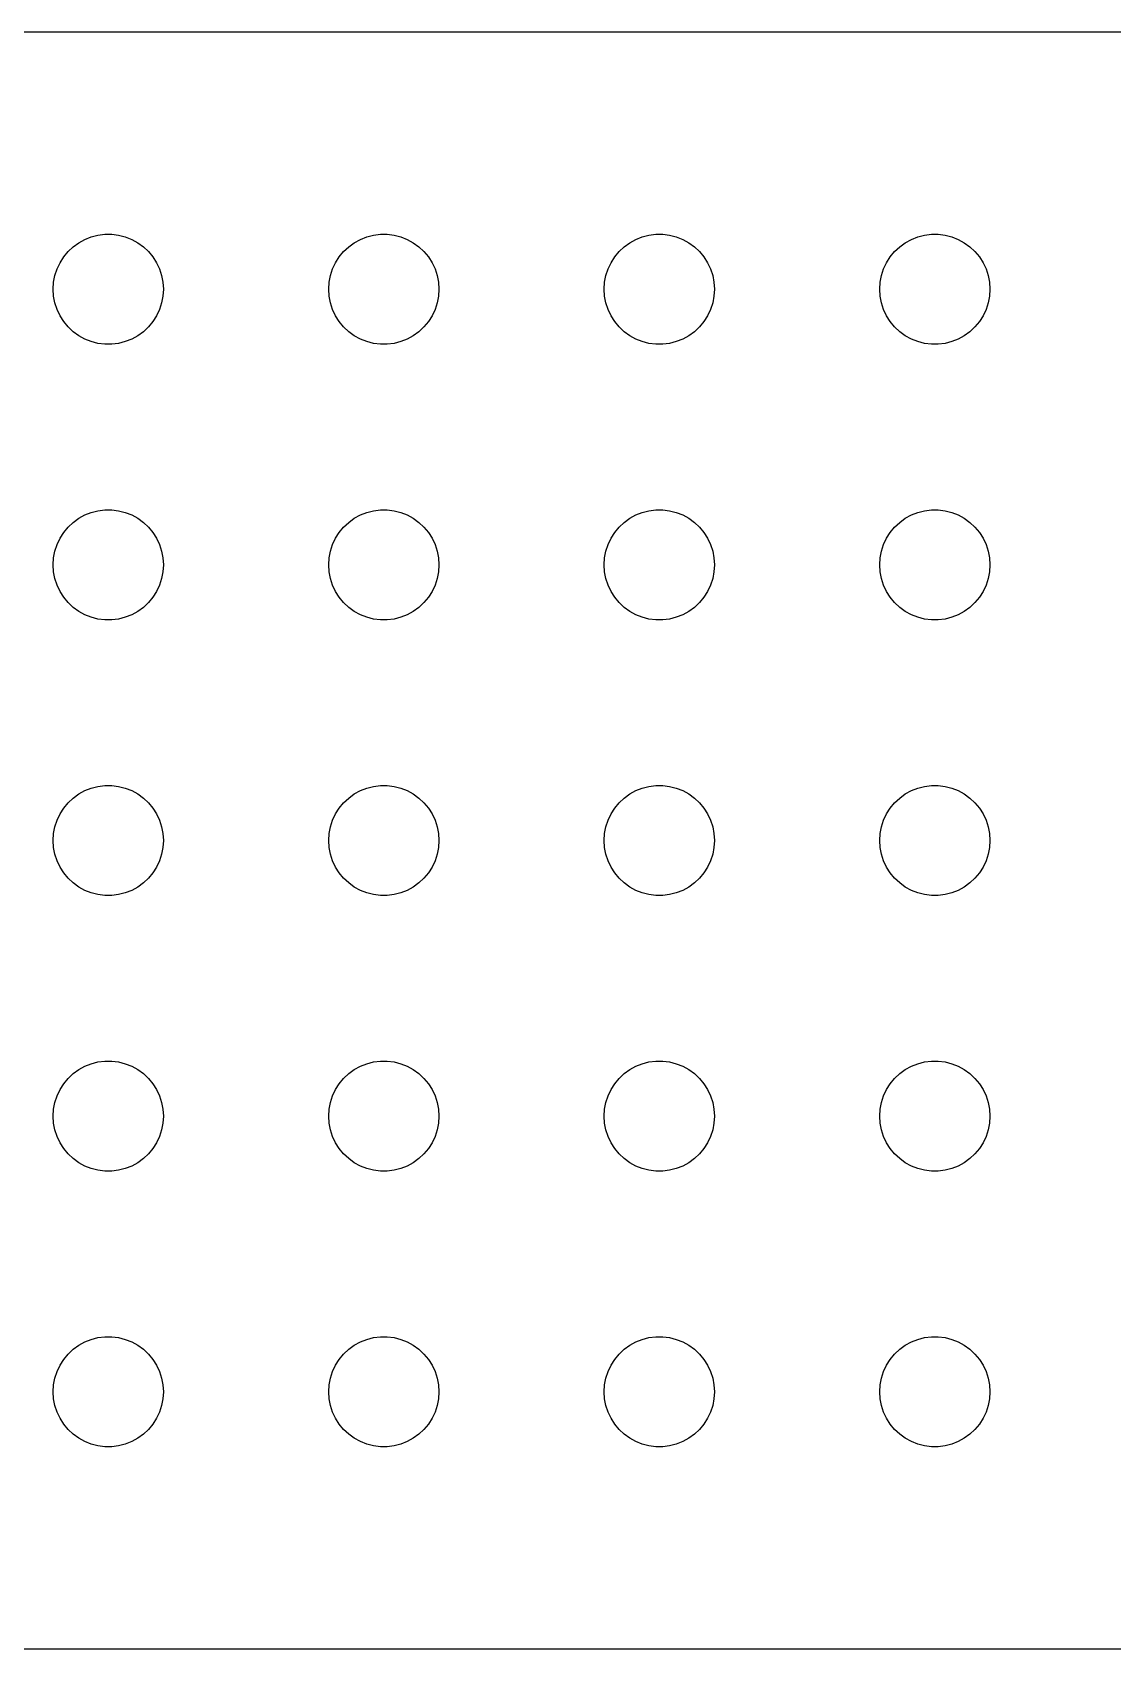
# Model space of a CAD drawing. Header units: metres. Extents: x -120 to 120, y -22 to 22.
# Drawn here: x -92.07 to -62.66, y -21.99 to 21.99 of the extents above; entities that cross this region are included whole.
import ezdxf

# ---------------------------------------------------------------- set-up
doc = ezdxf.new("R2010")
doc.units = ezdxf.units.M

msp = doc.modelspace()

# ---------------------------------------------------------------- linework, layer by layer
for p, q in [((114.814, 21.9901), (-114.814, 21.9901)), ((-90.8037, 16.2665), (-90.6387, 16.3572)), ((-90.6387, 16.3572), (-90.4635, 16.4266)), ((-90.4635, 16.4266), (-90.2811, 16.4734)), ((-90.2811, 16.4734), (-90.0942, 16.497)), ((-90.0942, 16.497), (-89.9058, 16.497)), ((-89.9058, 16.497), (-89.7189, 16.4734)), ((-89.7189, 16.4734), (-89.5365, 16.4266)), ((-89.5365, 16.4266), (-89.3613, 16.3572)), ((-89.3613, 16.3572), (-89.1963, 16.2665)), ((-83.3037, 16.2665), (-83.1387, 16.3572)), ((-83.1387, 16.3572), (-82.9635, 16.4266)), ((-82.9635, 16.4266), (-82.7811, 16.4734)), ((-82.7811, 16.4734), (-82.5942, 16.497)), ((-82.5942, 16.497), (-82.4058, 16.497)), ((-82.4058, 16.497), (-82.2189, 16.4734)), ((-82.2189, 16.4734), (-82.0365, 16.4266)), ((-82.0365, 16.4266), (-81.8613, 16.3572)), ((-81.8613, 16.3572), (-81.6963, 16.2665)), ((-75.8037, 16.2665), (-75.6387, 16.3572)), ((-75.6387, 16.3572), (-75.4635, 16.4266)), ((-75.4635, 16.4266), (-75.2811, 16.4734)), ((-75.2811, 16.4734), (-75.0942, 16.497)), ((-75.0942, 16.497), (-74.9058, 16.497)), ((-74.9058, 16.497), (-74.7189, 16.4734)), ((-74.7189, 16.4734), (-74.5365, 16.4266)), ((-74.5365, 16.4266), (-74.3613, 16.3572)), ((-74.3613, 16.3572), (-74.1963, 16.2665)), ((-68.3037, 16.2665), (-68.1387, 16.3572)), ((-68.1387, 16.3572), (-67.9635, 16.4266)), ((-67.9635, 16.4266), (-67.7811, 16.4734)), ((-67.7811, 16.4734), (-67.5942, 16.497)), ((-67.5942, 16.497), (-67.4058, 16.497)), ((-67.4058, 16.497), (-67.2189, 16.4734)), ((-67.2189, 16.4734), (-67.0365, 16.4266)), ((-67.0365, 16.4266), (-66.8613, 16.3572)), ((-66.8613, 16.3572), (-66.6963, 16.2665)), ((-91.3145, 15.7226), (-91.2135, 15.8817)), ((-91.2135, 15.8817), (-91.0934, 16.0268)), ((-91.0934, 16.0268), (-90.9561, 16.1558)), ((-90.9561, 16.1558), (-90.8037, 16.2665)), ((-89.1963, 16.2665), (-89.0439, 16.1558)), ((-89.0439, 16.1558), (-88.9065, 16.0268)), ((-88.9065, 16.0268), (-88.7865, 15.8817)), ((-88.7865, 15.8817), (-88.6855, 15.7226)), ((-83.8145, 15.7226), (-83.7135, 15.8817)), ((-83.7135, 15.8817), (-83.5934, 16.0268)), ((-83.5934, 16.0268), (-83.4561, 16.1558)), ((-83.4561, 16.1558), (-83.3037, 16.2665)), ((-81.6963, 16.2665), (-81.5439, 16.1558)), ((-81.5439, 16.1558), (-81.4065, 16.0268)), ((-81.4065, 16.0268), (-81.2865, 15.8817)), ((-81.2865, 15.8817), (-81.1855, 15.7226)), ((-76.3145, 15.7226), (-76.2135, 15.8817)), ((-76.2135, 15.8817), (-76.0934, 16.0268)), ((-76.0934, 16.0268), (-75.9561, 16.1558)), ((-75.9561, 16.1558), (-75.8037, 16.2665)), ((-74.1963, 16.2665), (-74.0439, 16.1558)), ((-74.0439, 16.1558), (-73.9065, 16.0268)), ((-73.9065, 16.0268), (-73.7865, 15.8817)), ((-73.7865, 15.8817), (-73.6855, 15.7226)), ((-68.8145, 15.7226), (-68.7135, 15.8817)), ((-68.7135, 15.8817), (-68.5934, 16.0268)), ((-68.5934, 16.0268), (-68.4561, 16.1558)), ((-68.4561, 16.1558), (-68.3037, 16.2665)), ((-66.6963, 16.2665), (-66.5439, 16.1558)), ((-66.5439, 16.1558), (-66.4065, 16.0268)), ((-66.4065, 16.0268), (-66.2865, 15.8817)), ((-66.2865, 15.8817), (-66.1855, 15.7226)), ((-91.4529, 15.373), (-91.3947, 15.5522)), ((-91.3947, 15.5522), (-91.3145, 15.7226)), ((-88.6855, 15.7226), (-88.6053, 15.5522)), ((-88.6053, 15.5522), (-88.5471, 15.373)), ((-83.9529, 15.373), (-83.8947, 15.5522)), ((-83.8947, 15.5522), (-83.8145, 15.7226)), ((-81.1855, 15.7226), (-81.1053, 15.5522)), ((-81.1053, 15.5522), (-81.0471, 15.373)), ((-76.4529, 15.373), (-76.3947, 15.5522)), ((-76.3947, 15.5522), (-76.3145, 15.7226)), ((-73.6855, 15.7226), (-73.6053, 15.5522)), ((-73.6053, 15.5522), (-73.5471, 15.373)), ((-68.9529, 15.373), (-68.8947, 15.5522)), ((-68.8947, 15.5522), (-68.8145, 15.7226)), ((-66.1855, 15.7226), (-66.1053, 15.5522)), ((-66.1053, 15.5522), (-66.0471, 15.373)), ((-91.5, 15), (-91.4882, 15.188)), ((-91.4882, 14.812), (-91.5, 15)), ((-91.4882, 15.188), (-91.4529, 15.373)), ((-88.5471, 15.373), (-88.5118, 15.188)), ((-88.5118, 15.188), (-88.5, 15)), ((-88.5, 15), (-88.5118, 14.812)), ((-84, 15), (-83.9882, 15.188)), ((-83.9882, 14.812), (-84, 15)), ((-83.9882, 15.188), (-83.9529, 15.373)), ((-81.0471, 15.373), (-81.0118, 15.188)), ((-81.0118, 15.188), (-81, 15)), ((-81, 15), (-81.0118, 14.812)), ((-76.5, 15), (-76.4882, 15.188)), ((-76.4882, 14.812), (-76.5, 15)), ((-76.4882, 15.188), (-76.4529, 15.373)), ((-73.5471, 15.373), (-73.5118, 15.188)), ((-73.5118, 15.188), (-73.5, 15)), ((-73.5, 15), (-73.5118, 14.812)), ((-69, 15), (-68.9882, 15.188)), ((-68.9882, 14.812), (-69, 15)), ((-68.9882, 15.188), (-68.9529, 15.373)), ((-66.0471, 15.373), (-66.0118, 15.188)), ((-66.0118, 15.188), (-66, 15)), ((-66, 15), (-66.0118, 14.812)), ((-91.4529, 14.627), (-91.4882, 14.812)), ((-91.3947, 14.4478), (-91.4529, 14.627)), ((-88.5471, 14.627), (-88.6053, 14.4478)), ((-88.5118, 14.812), (-88.5471, 14.627)), ((-83.9529, 14.627), (-83.9882, 14.812)), ((-83.8947, 14.4478), (-83.9529, 14.627)), ((-81.0471, 14.627), (-81.1053, 14.4478)), ((-81.0118, 14.812), (-81.0471, 14.627)), ((-76.4529, 14.627), (-76.4882, 14.812)), ((-76.3947, 14.4478), (-76.4529, 14.627)), ((-73.5471, 14.627), (-73.6053, 14.4478)), ((-73.5118, 14.812), (-73.5471, 14.627)), ((-68.9529, 14.627), (-68.9882, 14.812)), ((-68.8947, 14.4478), (-68.9529, 14.627)), ((-66.0471, 14.627), (-66.1053, 14.4478)), ((-66.0118, 14.812), (-66.0471, 14.627)), ((-91.3145, 14.2774), (-91.3947, 14.4478)), ((-91.2135, 14.1183), (-91.3145, 14.2774)), ((-91.0934, 13.9732), (-91.2135, 14.1183)), ((-88.7865, 14.1183), (-88.9065, 13.9732)), ((-88.6855, 14.2774), (-88.7865, 14.1183)), ((-88.6053, 14.4478), (-88.6855, 14.2774)), ((-83.8145, 14.2774), (-83.8947, 14.4478)), ((-83.7135, 14.1183), (-83.8145, 14.2774)), ((-83.5934, 13.9732), (-83.7135, 14.1183)), ((-81.2865, 14.1183), (-81.4065, 13.9732)), ((-81.1855, 14.2774), (-81.2865, 14.1183)), ((-81.1053, 14.4478), (-81.1855, 14.2774)), ((-76.3145, 14.2774), (-76.3947, 14.4478)), ((-76.2135, 14.1183), (-76.3145, 14.2774)), ((-76.0934, 13.9732), (-76.2135, 14.1183)), ((-73.7865, 14.1183), (-73.9065, 13.9732)), ((-73.6855, 14.2774), (-73.7865, 14.1183)), ((-73.6053, 14.4478), (-73.6855, 14.2774)), ((-68.8145, 14.2774), (-68.8947, 14.4478)), ((-68.7135, 14.1183), (-68.8145, 14.2774)), ((-68.5934, 13.9732), (-68.7135, 14.1183)), ((-66.2865, 14.1183), (-66.4065, 13.9732)), ((-66.1855, 14.2774), (-66.2865, 14.1183)), ((-66.1053, 14.4478), (-66.1855, 14.2774)), ((-90.9561, 13.8442), (-91.0934, 13.9732)), ((-90.8037, 13.7335), (-90.9561, 13.8442)), ((-90.6387, 13.6427), (-90.8037, 13.7335)), ((-90.4635, 13.5734), (-90.6387, 13.6427)), ((-89.3613, 13.6427), (-89.5365, 13.5734)), ((-89.1963, 13.7335), (-89.3613, 13.6427)), ((-89.0439, 13.8442), (-89.1963, 13.7335)), ((-88.9065, 13.9732), (-89.0439, 13.8442)), ((-83.4561, 13.8442), (-83.5934, 13.9732)), ((-83.3037, 13.7335), (-83.4561, 13.8442)), ((-83.1387, 13.6427), (-83.3037, 13.7335)), ((-82.9635, 13.5734), (-83.1387, 13.6427)), ((-81.8613, 13.6427), (-82.0365, 13.5734)), ((-81.6963, 13.7335), (-81.8613, 13.6427)), ((-81.5439, 13.8442), (-81.6963, 13.7335)), ((-81.4065, 13.9732), (-81.5439, 13.8442)), ((-75.9561, 13.8442), (-76.0934, 13.9732)), ((-75.8037, 13.7335), (-75.9561, 13.8442)), ((-75.6387, 13.6427), (-75.8037, 13.7335)), ((-75.4635, 13.5734), (-75.6387, 13.6427)), ((-74.3613, 13.6427), (-74.5365, 13.5734)), ((-74.1963, 13.7335), (-74.3613, 13.6427)), ((-74.0439, 13.8442), (-74.1963, 13.7335)), ((-73.9065, 13.9732), (-74.0439, 13.8442)), ((-68.4561, 13.8442), (-68.5934, 13.9732)), ((-68.3037, 13.7335), (-68.4561, 13.8442)), ((-68.1387, 13.6427), (-68.3037, 13.7335)), ((-67.9635, 13.5734), (-68.1387, 13.6427)), ((-66.8613, 13.6427), (-67.0365, 13.5734)), ((-66.6963, 13.7335), (-66.8613, 13.6427)), ((-66.5439, 13.8442), (-66.6963, 13.7335)), ((-66.4065, 13.9732), (-66.5439, 13.8442)), ((-90.2811, 13.5266), (-90.4635, 13.5734)), ((-90.0942, 13.5029), (-90.2811, 13.5266)), ((-89.9058, 13.5029), (-90.0942, 13.5029)), ((-89.7189, 13.5266), (-89.9058, 13.5029)), ((-89.5365, 13.5734), (-89.7189, 13.5266)), ((-82.7811, 13.5266), (-82.9635, 13.5734)), ((-82.5942, 13.5029), (-82.7811, 13.5266)), ((-82.4058, 13.5029), (-82.5942, 13.5029)), ((-82.2189, 13.5266), (-82.4058, 13.5029)), ((-82.0365, 13.5734), (-82.2189, 13.5266)), ((-75.2811, 13.5266), (-75.4635, 13.5734)), ((-75.0942, 13.5029), (-75.2811, 13.5266)), ((-74.9058, 13.5029), (-75.0942, 13.5029)), ((-74.7189, 13.5266), (-74.9058, 13.5029)), ((-74.5365, 13.5734), (-74.7189, 13.5266)), ((-67.7811, 13.5266), (-67.9635, 13.5734)), ((-67.5942, 13.5029), (-67.7811, 13.5266)), ((-67.4058, 13.5029), (-67.5942, 13.5029)), ((-67.2189, 13.5266), (-67.4058, 13.5029)), ((-67.0365, 13.5734), (-67.2189, 13.5266)), ((-90.8037, 8.76648), (-90.6387, 8.85724)), ((-90.6387, 8.85724), (-90.4635, 8.92657)), ((-90.4635, 8.92657), (-90.2811, 8.97342)), ((-90.2811, 8.97342), (-90.0942, 8.99704)), ((-90.0942, 8.99704), (-89.9058, 8.99704)), ((-89.9058, 8.99704), (-89.7189, 8.97342)), ((-89.7189, 8.97342), (-89.5365, 8.92657)), ((-89.5365, 8.92657), (-89.3613, 8.85724)), ((-89.3613, 8.85724), (-89.1963, 8.76648)), ((-83.3037, 8.76648), (-83.1387, 8.85724)), ((-83.1387, 8.85724), (-82.9635, 8.92657)), ((-82.9635, 8.92657), (-82.7811, 8.97342)), ((-82.7811, 8.97342), (-82.5942, 8.99704)), ((-82.5942, 8.99704), (-82.4058, 8.99704)), ((-82.4058, 8.99704), (-82.2189, 8.97342)), ((-82.2189, 8.97342), (-82.0365, 8.92657)), ((-82.0365, 8.92657), (-81.8613, 8.85724)), ((-81.8613, 8.85724), (-81.6963, 8.76648)), ((-75.8037, 8.76648), (-75.6387, 8.85724)), ((-75.6387, 8.85724), (-75.4635, 8.92657)), ((-75.4635, 8.92657), (-75.2811, 8.97342)), ((-75.2811, 8.97342), (-75.0942, 8.99704)), ((-75.0942, 8.99704), (-74.9058, 8.99704)), ((-74.9058, 8.99704), (-74.7189, 8.97342)), ((-74.7189, 8.97342), (-74.5365, 8.92657)), ((-74.5365, 8.92657), (-74.3613, 8.85724)), ((-74.3613, 8.85724), (-74.1963, 8.76648)), ((-68.3037, 8.76648), (-68.1387, 8.85724)), ((-68.1387, 8.85724), (-67.9635, 8.92657)), ((-67.9635, 8.92657), (-67.7811, 8.97342)), ((-67.7811, 8.97342), (-67.5942, 8.99704)), ((-67.5942, 8.99704), (-67.4058, 8.99704)), ((-67.4058, 8.99704), (-67.2189, 8.97342)), ((-67.2189, 8.97342), (-67.0365, 8.92657)), ((-67.0365, 8.92657), (-66.8613, 8.85724)), ((-66.8613, 8.85724), (-66.6963, 8.76648)), ((-91.3145, 8.22263), (-91.2135, 8.38167)), ((-91.2135, 8.38167), (-91.0934, 8.52681)), ((-91.0934, 8.52681), (-90.9561, 8.65576)), ((-90.9561, 8.65576), (-90.8037, 8.76648)), ((-89.1963, 8.76648), (-89.0439, 8.65576)), ((-89.0439, 8.65576), (-88.9065, 8.52681)), ((-88.9065, 8.52681), (-88.7865, 8.38167)), ((-88.7865, 8.38167), (-88.6855, 8.22263)), ((-83.8145, 8.22263), (-83.7135, 8.38167)), ((-83.7135, 8.38167), (-83.5934, 8.52681)), ((-83.5934, 8.52681), (-83.4561, 8.65576)), ((-83.4561, 8.65576), (-83.3037, 8.76648)), ((-81.6963, 8.76648), (-81.5439, 8.65576)), ((-81.5439, 8.65576), (-81.4065, 8.52681)), ((-81.4065, 8.52681), (-81.2865, 8.38167)), ((-81.2865, 8.38167), (-81.1855, 8.22263)), ((-76.3145, 8.22263), (-76.2135, 8.38167)), ((-76.2135, 8.38167), (-76.0934, 8.52681)), ((-76.0934, 8.52681), (-75.9561, 8.65576)), ((-75.9561, 8.65576), (-75.8037, 8.76648)), ((-74.1963, 8.76648), (-74.0439, 8.65576)), ((-74.0439, 8.65576), (-73.9065, 8.52681)), ((-73.9065, 8.52681), (-73.7865, 8.38167)), ((-73.7865, 8.38167), (-73.6855, 8.22263)), ((-68.8145, 8.22263), (-68.7135, 8.38167)), ((-68.7135, 8.38167), (-68.5934, 8.52681)), ((-68.5934, 8.52681), (-68.4561, 8.65576)), ((-68.4561, 8.65576), (-68.3037, 8.76648)), ((-66.6963, 8.76648), (-66.5439, 8.65576)), ((-66.5439, 8.65576), (-66.4065, 8.52681)), ((-66.4065, 8.52681), (-66.2865, 8.38167)), ((-66.2865, 8.38167), (-66.1855, 8.22263)), ((-91.4529, 7.87303), (-91.3947, 8.05219)), ((-91.3947, 8.05219), (-91.3145, 8.22263)), ((-88.6855, 8.22263), (-88.6053, 8.05219)), ((-88.6053, 8.05219), (-88.5471, 7.87303)), ((-83.9529, 7.87303), (-83.8947, 8.05219)), ((-83.8947, 8.05219), (-83.8145, 8.22263)), ((-81.1855, 8.22263), (-81.1053, 8.05219)), ((-81.1053, 8.05219), (-81.0471, 7.87303)), ((-76.4529, 7.87303), (-76.3947, 8.05219)), ((-76.3947, 8.05219), (-76.3145, 8.22263)), ((-73.6855, 8.22263), (-73.6053, 8.05219)), ((-73.6053, 8.05219), (-73.5471, 7.87303)), ((-68.9529, 7.87303), (-68.8947, 8.05219)), ((-68.8947, 8.05219), (-68.8145, 8.22263)), ((-66.1855, 8.22263), (-66.1053, 8.05219)), ((-66.1053, 8.05219), (-66.0471, 7.87303)), ((-91.5, 7.5), (-91.4882, 7.68799)), ((-91.4882, 7.312), (-91.5, 7.5)), ((-91.4882, 7.68799), (-91.4529, 7.87303)), ((-88.5471, 7.87303), (-88.5118, 7.68799)), ((-88.5118, 7.68799), (-88.5, 7.5)), ((-88.5, 7.5), (-88.5118, 7.312)), ((-84, 7.5), (-83.9882, 7.68799)), ((-83.9882, 7.312), (-84, 7.5)), ((-83.9882, 7.68799), (-83.9529, 7.87303)), ((-81.0471, 7.87303), (-81.0118, 7.68799)), ((-81.0118, 7.68799), (-81, 7.5)), ((-81, 7.5), (-81.0118, 7.312)), ((-76.5, 7.5), (-76.4882, 7.68799)), ((-76.4882, 7.312), (-76.5, 7.5)), ((-76.4882, 7.68799), (-76.4529, 7.87303)), ((-73.5471, 7.87303), (-73.5118, 7.68799)), ((-73.5118, 7.68799), (-73.5, 7.5)), ((-73.5, 7.5), (-73.5118, 7.312)), ((-69, 7.5), (-68.9882, 7.68799)), ((-68.9882, 7.312), (-69, 7.5)), ((-68.9882, 7.68799), (-68.9529, 7.87303)), ((-66.0471, 7.87303), (-66.0118, 7.68799)), ((-66.0118, 7.68799), (-66, 7.5)), ((-66, 7.5), (-66.0118, 7.312)), ((-91.4529, 7.12695), (-91.4882, 7.312)), ((-91.3947, 6.9478), (-91.4529, 7.12695)), ((-88.5471, 7.12695), (-88.6053, 6.9478)), ((-88.5118, 7.312), (-88.5471, 7.12695)), ((-83.9529, 7.12695), (-83.9882, 7.312)), ((-83.8947, 6.9478), (-83.9529, 7.12695)), ((-81.0471, 7.12695), (-81.1053, 6.9478)), ((-81.0118, 7.312), (-81.0471, 7.12695)), ((-76.4529, 7.12695), (-76.4882, 7.312)), ((-76.3947, 6.9478), (-76.4529, 7.12695)), ((-73.5471, 7.12695), (-73.6053, 6.9478)), ((-73.5118, 7.312), (-73.5471, 7.12695)), ((-68.9529, 7.12695), (-68.9882, 7.312)), ((-68.8947, 6.9478), (-68.9529, 7.12695)), ((-66.0471, 7.12695), (-66.1053, 6.9478)), ((-66.0118, 7.312), (-66.0471, 7.12695)), ((-91.3145, 6.77736), (-91.3947, 6.9478)), ((-91.2135, 6.61832), (-91.3145, 6.77736)), ((-91.0934, 6.47318), (-91.2135, 6.61832)), ((-88.7865, 6.61832), (-88.9065, 6.47318)), ((-88.6855, 6.77736), (-88.7865, 6.61832)), ((-88.6053, 6.9478), (-88.6855, 6.77736)), ((-83.8145, 6.77736), (-83.8947, 6.9478)), ((-83.7135, 6.61832), (-83.8145, 6.77736)), ((-83.5934, 6.47318), (-83.7135, 6.61832)), ((-81.2865, 6.61832), (-81.4065, 6.47318)), ((-81.1855, 6.77736), (-81.2865, 6.61832)), ((-81.1053, 6.9478), (-81.1855, 6.77736)), ((-76.3145, 6.77736), (-76.3947, 6.9478)), ((-76.2135, 6.61832), (-76.3145, 6.77736)), ((-76.0934, 6.47318), (-76.2135, 6.61832)), ((-73.7865, 6.61832), (-73.9065, 6.47318)), ((-73.6855, 6.77736), (-73.7865, 6.61832)), ((-73.6053, 6.9478), (-73.6855, 6.77736)), ((-68.8145, 6.77736), (-68.8947, 6.9478)), ((-68.7135, 6.61832), (-68.8145, 6.77736)), ((-68.5934, 6.47318), (-68.7135, 6.61832)), ((-66.2865, 6.61832), (-66.4065, 6.47318)), ((-66.1855, 6.77736), (-66.2865, 6.61832)), ((-66.1053, 6.9478), (-66.1855, 6.77736)), ((-90.9561, 6.34422), (-91.0934, 6.47318)), ((-90.8037, 6.23351), (-90.9561, 6.34422)), ((-90.6387, 6.14275), (-90.8037, 6.23351)), ((-89.1963, 6.23351), (-89.3613, 6.14275)), ((-89.0439, 6.34422), (-89.1963, 6.23351)), ((-88.9065, 6.47318), (-89.0439, 6.34422)), ((-83.4561, 6.34422), (-83.5934, 6.47318)), ((-83.3037, 6.23351), (-83.4561, 6.34422)), ((-83.1387, 6.14275), (-83.3037, 6.23351)), ((-81.6963, 6.23351), (-81.8613, 6.14275)), ((-81.5439, 6.34422), (-81.6963, 6.23351)), ((-81.4065, 6.47318), (-81.5439, 6.34422)), ((-75.9561, 6.34422), (-76.0934, 6.47318)), ((-75.8037, 6.23351), (-75.9561, 6.34422)), ((-75.6387, 6.14275), (-75.8037, 6.23351)), ((-74.1963, 6.23351), (-74.3613, 6.14275)), ((-74.0439, 6.34422), (-74.1963, 6.23351)), ((-73.9065, 6.47318), (-74.0439, 6.34422)), ((-68.4561, 6.34422), (-68.5934, 6.47318)), ((-68.3037, 6.23351), (-68.4561, 6.34422)), ((-68.1387, 6.14275), (-68.3037, 6.23351)), ((-66.6963, 6.23351), (-66.8613, 6.14275)), ((-66.5439, 6.34422), (-66.6963, 6.23351)), ((-66.4065, 6.47318), (-66.5439, 6.34422)), ((-90.4635, 6.07341), (-90.6387, 6.14275)), ((-90.2811, 6.02657), (-90.4635, 6.07341)), ((-90.0942, 6.00294), (-90.2811, 6.02657)), ((-89.9058, 6.00294), (-90.0942, 6.00294)), ((-89.7189, 6.02657), (-89.9058, 6.00294)), ((-89.5365, 6.07341), (-89.7189, 6.02657)), ((-89.3613, 6.14275), (-89.5365, 6.07341)), ((-82.9635, 6.07341), (-83.1387, 6.14275)), ((-82.7811, 6.02657), (-82.9635, 6.07341)), ((-82.5942, 6.00294), (-82.7811, 6.02657)), ((-82.4058, 6.00294), (-82.5942, 6.00294)), ((-82.2189, 6.02657), (-82.4058, 6.00294)), ((-82.0365, 6.07341), (-82.2189, 6.02657)), ((-81.8613, 6.14275), (-82.0365, 6.07341)), ((-75.4635, 6.07341), (-75.6387, 6.14275)), ((-75.2811, 6.02657), (-75.4635, 6.07341)), ((-75.0942, 6.00294), (-75.2811, 6.02657)), ((-74.9058, 6.00294), (-75.0942, 6.00294)), ((-74.7189, 6.02657), (-74.9058, 6.00294)), ((-74.5365, 6.07341), (-74.7189, 6.02657)), ((-74.3613, 6.14275), (-74.5365, 6.07341)), ((-67.9635, 6.07341), (-68.1387, 6.14275)), ((-67.7811, 6.02657), (-67.9635, 6.07341)), ((-67.5942, 6.00294), (-67.7811, 6.02657)), ((-67.4058, 6.00294), (-67.5942, 6.00294)), ((-67.2189, 6.02657), (-67.4058, 6.00294)), ((-67.0365, 6.07341), (-67.2189, 6.02657)), ((-66.8613, 6.14275), (-67.0365, 6.07341)), ((-90.8037, 1.26648), (-90.6387, 1.35724)), ((-90.6387, 1.35724), (-90.4635, 1.42657)), ((-90.4635, 1.42657), (-90.2811, 1.47342)), ((-90.2811, 1.47342), (-90.0942, 1.49704)), ((-90.0942, 1.49704), (-89.9058, 1.49704)), ((-89.9058, 1.49704), (-89.7189, 1.47342)), ((-89.7189, 1.47342), (-89.5365, 1.42657)), ((-89.5365, 1.42657), (-89.3613, 1.35724)), ((-89.3613, 1.35724), (-89.1963, 1.26648)), ((-83.3037, 1.26648), (-83.1387, 1.35724)), ((-83.1387, 1.35724), (-82.9635, 1.42657)), ((-82.9635, 1.42657), (-82.7811, 1.47342)), ((-82.7811, 1.47342), (-82.5942, 1.49704)), ((-82.5942, 1.49704), (-82.4058, 1.49704)), ((-82.4058, 1.49704), (-82.2189, 1.47342)), ((-82.2189, 1.47342), (-82.0365, 1.42657)), ((-82.0365, 1.42657), (-81.8613, 1.35724)), ((-81.8613, 1.35724), (-81.6963, 1.26648)), ((-75.8037, 1.26648), (-75.6387, 1.35724)), ((-75.6387, 1.35724), (-75.4635, 1.42657)), ((-75.4635, 1.42657), (-75.2811, 1.47342)), ((-75.2811, 1.47342), (-75.0942, 1.49704)), ((-75.0942, 1.49704), (-74.9058, 1.49704)), ((-74.9058, 1.49704), (-74.7189, 1.47342)), ((-74.7189, 1.47342), (-74.5365, 1.42657)), ((-74.5365, 1.42657), (-74.3613, 1.35724)), ((-74.3613, 1.35724), (-74.1963, 1.26648)), ((-68.3037, 1.26648), (-68.1387, 1.35724)), ((-68.1387, 1.35724), (-67.9635, 1.42657)), ((-67.9635, 1.42657), (-67.7811, 1.47342)), ((-67.7811, 1.47342), (-67.5942, 1.49704)), ((-67.5942, 1.49704), (-67.4058, 1.49704)), ((-67.4058, 1.49704), (-67.2189, 1.47342)), ((-67.2189, 1.47342), (-67.0365, 1.42657)), ((-67.0365, 1.42657), (-66.8613, 1.35724)), ((-66.8613, 1.35724), (-66.6963, 1.26648)), ((-91.3145, 0.722626), (-91.2135, 0.881668)), ((-91.2135, 0.881668), (-91.0934, 1.02681)), ((-91.0934, 1.02681), (-90.9561, 1.15576)), ((-90.9561, 1.15576), (-90.8037, 1.26648)), ((-89.1963, 1.26648), (-89.0439, 1.15576)), ((-89.0439, 1.15576), (-88.9065, 1.02681)), ((-88.9065, 1.02681), (-88.7865, 0.881668)), ((-88.7865, 0.881668), (-88.6855, 0.722626)), ((-83.8145, 0.722626), (-83.7135, 0.881668)), ((-83.7135, 0.881668), (-83.5934, 1.02681)), ((-83.5934, 1.02681), (-83.4561, 1.15576)), ((-83.4561, 1.15576), (-83.3037, 1.26648)), ((-81.6963, 1.26648), (-81.5439, 1.15576)), ((-81.5439, 1.15576), (-81.4065, 1.02681)), ((-81.4065, 1.02681), (-81.2865, 0.881668)), ((-81.2865, 0.881668), (-81.1855, 0.722626)), ((-76.3145, 0.722626), (-76.2135, 0.881668)), ((-76.2135, 0.881668), (-76.0934, 1.02681)), ((-76.0934, 1.02681), (-75.9561, 1.15576)), ((-75.9561, 1.15576), (-75.8037, 1.26648)), ((-74.1963, 1.26648), (-74.0439, 1.15576)), ((-74.0439, 1.15576), (-73.9065, 1.02681)), ((-73.9065, 1.02681), (-73.7865, 0.881668)), ((-73.7865, 0.881668), (-73.6855, 0.722626)), ((-68.8145, 0.722626), (-68.7135, 0.881668)), ((-68.7135, 0.881668), (-68.5934, 1.02681)), ((-68.5934, 1.02681), (-68.4561, 1.15576)), ((-68.4561, 1.15576), (-68.3037, 1.26648)), ((-66.6963, 1.26648), (-66.5439, 1.15576)), ((-66.5439, 1.15576), (-66.4065, 1.02681)), ((-66.4065, 1.02681), (-66.2865, 0.881668)), ((-66.2865, 0.881668), (-66.1855, 0.722626)), ((-91.4529, 0.373032), (-91.3947, 0.552185)), ((-91.3947, 0.552185), (-91.3145, 0.722626)), ((-88.6855, 0.722626), (-88.6053, 0.552185)), ((-88.6053, 0.552185), (-88.5471, 0.373032)), ((-83.9529, 0.373032), (-83.8947, 0.552185)), ((-83.8947, 0.552185), (-83.8145, 0.722626)), ((-81.1855, 0.722626), (-81.1053, 0.552185)), ((-81.1053, 0.552185), (-81.0471, 0.373032)), ((-76.4529, 0.373032), (-76.3947, 0.552185)), ((-76.3947, 0.552185), (-76.3145, 0.722626)), ((-73.6855, 0.722626), (-73.6053, 0.552185)), ((-73.6053, 0.552185), (-73.5471, 0.373032)), ((-68.9529, 0.373032), (-68.8947, 0.552185)), ((-68.8947, 0.552185), (-68.8145, 0.722626)), ((-66.1855, 0.722626), (-66.1053, 0.552185)), ((-66.1053, 0.552185), (-66.0471, 0.373032)), ((-91.5, 0), (-91.4882, 0.187988)), ((-91.4882, -0.187988), (-91.5, 0)), ((-91.4882, 0.187988), (-91.4529, 0.373032)), ((-88.5471, 0.373032), (-88.5118, 0.187988)), ((-88.5118, 0.187988), (-88.5, 0)), ((-88.5, 0), (-88.5118, -0.187988)), ((-84, 0), (-83.9882, 0.187988)), ((-83.9882, -0.187988), (-84, 0)), ((-83.9882, 0.187988), (-83.9529, 0.373032)), ((-81.0471, 0.373032), (-81.0118, 0.187988)), ((-81.0118, 0.187988), (-81, 0)), ((-81, 0), (-81.0118, -0.187988)), ((-76.5, 0), (-76.4882, 0.187988)), ((-76.4882, -0.187988), (-76.5, 0)), ((-76.4882, 0.187988), (-76.4529, 0.373032)), ((-73.5471, 0.373032), (-73.5118, 0.187988)), ((-73.5118, 0.187988), (-73.5, 0)), ((-73.5, 0), (-73.5118, -0.187988)), ((-69, 0), (-68.9882, 0.187988)), ((-68.9882, -0.187988), (-69, 0)), ((-68.9882, 0.187988), (-68.9529, 0.373032)), ((-66.0471, 0.373032), (-66.0118, 0.187988)), ((-66.0118, 0.187988), (-66, 0)), ((-66, 0), (-66.0118, -0.187988)), ((-91.4529, -0.373032), (-91.4882, -0.187988)), ((-91.3947, -0.552185), (-91.4529, -0.373032)), ((-88.5471, -0.373032), (-88.6053, -0.552185)), ((-88.5118, -0.187988), (-88.5471, -0.373032)), ((-83.9529, -0.373032), (-83.9882, -0.187988)), ((-83.8947, -0.552185), (-83.9529, -0.373032)), ((-81.0471, -0.373032), (-81.1053, -0.552185)), ((-81.0118, -0.187988), (-81.0471, -0.373032)), ((-76.4529, -0.373032), (-76.4882, -0.187988)), ((-76.3947, -0.552185), (-76.4529, -0.373032)), ((-73.5471, -0.373032), (-73.6053, -0.552185)), ((-73.5118, -0.187988), (-73.5471, -0.373032)), ((-68.9529, -0.373032), (-68.9882, -0.187988)), ((-68.8947, -0.552185), (-68.9529, -0.373032)), ((-66.0471, -0.373032), (-66.1053, -0.552185)), ((-66.0118, -0.187988), (-66.0471, -0.373032)), ((-91.3145, -0.722626), (-91.3947, -0.552185)), ((-91.2135, -0.881668), (-91.3145, -0.722626)), ((-88.6855, -0.722626), (-88.7865, -0.881668)), ((-88.6053, -0.552185), (-88.6855, -0.722626)), ((-83.8145, -0.722626), (-83.8947, -0.552185)), ((-83.7135, -0.881668), (-83.8145, -0.722626)), ((-81.1855, -0.722626), (-81.2865, -0.881668)), ((-81.1053, -0.552185), (-81.1855, -0.722626)), ((-76.3145, -0.722626), (-76.3947, -0.552185)), ((-76.2135, -0.881668), (-76.3145, -0.722626)), ((-73.6855, -0.722626), (-73.7865, -0.881668)), ((-73.6053, -0.552185), (-73.6855, -0.722626)), ((-68.8145, -0.722626), (-68.8947, -0.552185)), ((-68.7135, -0.881668), (-68.8145, -0.722626)), ((-66.1855, -0.722626), (-66.2865, -0.881668)), ((-66.1053, -0.552185), (-66.1855, -0.722626)), ((-91.0934, -1.02681), (-91.2135, -0.881668)), ((-90.9561, -1.15576), (-91.0934, -1.02681)), ((-90.8037, -1.26648), (-90.9561, -1.15576)), ((-90.6387, -1.35724), (-90.8037, -1.26648)), ((-89.1963, -1.26648), (-89.3613, -1.35724)), ((-89.0439, -1.15576), (-89.1963, -1.26648)), ((-88.9065, -1.02681), (-89.0439, -1.15576)), ((-88.7865, -0.881668), (-88.9065, -1.02681)), ((-83.5934, -1.02681), (-83.7135, -0.881668)), ((-83.4561, -1.15576), (-83.5934, -1.02681)), ((-83.3037, -1.26648), (-83.4561, -1.15576)), ((-83.1387, -1.35724), (-83.3037, -1.26648)), ((-81.6963, -1.26648), (-81.8613, -1.35724)), ((-81.5439, -1.15576), (-81.6963, -1.26648)), ((-81.4065, -1.02681), (-81.5439, -1.15576)), ((-81.2865, -0.881668), (-81.4065, -1.02681)), ((-76.0934, -1.02681), (-76.2135, -0.881668)), ((-75.9561, -1.15576), (-76.0934, -1.02681)), ((-75.8037, -1.26648), (-75.9561, -1.15576)), ((-75.6387, -1.35724), (-75.8037, -1.26648)), ((-74.1963, -1.26648), (-74.3613, -1.35724)), ((-74.0439, -1.15576), (-74.1963, -1.26648)), ((-73.9065, -1.02681), (-74.0439, -1.15576)), ((-73.7865, -0.881668), (-73.9065, -1.02681)), ((-68.5934, -1.02681), (-68.7135, -0.881668)), ((-68.4561, -1.15576), (-68.5934, -1.02681)), ((-68.3037, -1.26648), (-68.4561, -1.15576)), ((-68.1387, -1.35724), (-68.3037, -1.26648)), ((-66.6963, -1.26648), (-66.8613, -1.35724)), ((-66.5439, -1.15576), (-66.6963, -1.26648)), ((-66.4065, -1.02681), (-66.5439, -1.15576)), ((-66.2865, -0.881668), (-66.4065, -1.02681)), ((-90.4635, -1.42657), (-90.6387, -1.35724)), ((-90.2811, -1.47342), (-90.4635, -1.42657)), ((-90.0942, -1.49704), (-90.2811, -1.47342)), ((-89.9058, -1.49704), (-90.0942, -1.49704)), ((-89.7189, -1.47342), (-89.9058, -1.49704)), ((-89.5365, -1.42657), (-89.7189, -1.47342)), ((-89.3613, -1.35724), (-89.5365, -1.42657)), ((-82.9635, -1.42657), (-83.1387, -1.35724)), ((-82.7811, -1.47342), (-82.9635, -1.42657)), ((-82.5942, -1.49704), (-82.7811, -1.47342)), ((-82.4058, -1.49704), (-82.5942, -1.49704)), ((-82.2189, -1.47342), (-82.4058, -1.49704)), ((-82.0365, -1.42657), (-82.2189, -1.47342)), ((-81.8613, -1.35724), (-82.0365, -1.42657)), ((-75.4635, -1.42657), (-75.6387, -1.35724)), ((-75.2811, -1.47342), (-75.4635, -1.42657)), ((-75.0942, -1.49704), (-75.2811, -1.47342)), ((-74.9058, -1.49704), (-75.0942, -1.49704)), ((-74.7189, -1.47342), (-74.9058, -1.49704)), ((-74.5365, -1.42657), (-74.7189, -1.47342)), ((-74.3613, -1.35724), (-74.5365, -1.42657)), ((-67.9635, -1.42657), (-68.1387, -1.35724)), ((-67.7811, -1.47342), (-67.9635, -1.42657)), ((-67.5942, -1.49704), (-67.7811, -1.47342)), ((-67.4058, -1.49704), (-67.5942, -1.49704)), ((-67.2189, -1.47342), (-67.4058, -1.49704)), ((-67.0365, -1.42657), (-67.2189, -1.47342)), ((-66.8613, -1.35724), (-67.0365, -1.42657)), ((-90.8037, -6.23351), (-90.6387, -6.14275)), ((-90.6387, -6.14275), (-90.4635, -6.07341)), ((-90.4635, -6.07341), (-90.2811, -6.02657)), ((-90.2811, -6.02657), (-90.0942, -6.00294)), ((-90.0942, -6.00294), (-89.9058, -6.00294)), ((-89.9058, -6.00294), (-89.7189, -6.02657)), ((-89.7189, -6.02657), (-89.5365, -6.07341)), ((-89.5365, -6.07341), (-89.3613, -6.14275)), ((-89.3613, -6.14275), (-89.1963, -6.23351)), ((-83.3037, -6.23351), (-83.1387, -6.14275)), ((-83.1387, -6.14275), (-82.9635, -6.07341)), ((-82.9635, -6.07341), (-82.7811, -6.02657)), ((-82.7811, -6.02657), (-82.5942, -6.00294)), ((-82.5942, -6.00294), (-82.4058, -6.00294)), ((-82.4058, -6.00294), (-82.2189, -6.02657)), ((-82.2189, -6.02657), (-82.0365, -6.07341)), ((-82.0365, -6.07341), (-81.8613, -6.14275)), ((-81.8613, -6.14275), (-81.6963, -6.23351)), ((-75.8037, -6.23351), (-75.6387, -6.14275)), ((-75.6387, -6.14275), (-75.4635, -6.07341)), ((-75.4635, -6.07341), (-75.2811, -6.02657)), ((-75.2811, -6.02657), (-75.0942, -6.00294)), ((-75.0942, -6.00294), (-74.9058, -6.00294)), ((-74.9058, -6.00294), (-74.7189, -6.02657)), ((-74.7189, -6.02657), (-74.5365, -6.07341)), ((-74.5365, -6.07341), (-74.3613, -6.14275)), ((-74.3613, -6.14275), (-74.1963, -6.23351)), ((-68.3037, -6.23351), (-68.1387, -6.14275)), ((-68.1387, -6.14275), (-67.9635, -6.07341)), ((-67.9635, -6.07341), (-67.7811, -6.02657)), ((-67.7811, -6.02657), (-67.5942, -6.00294)), ((-67.5942, -6.00294), (-67.4058, -6.00294)), ((-67.4058, -6.00294), (-67.2189, -6.02657)), ((-67.2189, -6.02657), (-67.0365, -6.07341)), ((-67.0365, -6.07341), (-66.8613, -6.14275)), ((-66.8613, -6.14275), (-66.6963, -6.23351)), ((-91.2135, -6.61832), (-91.0934, -6.47318)), ((-91.0934, -6.47318), (-90.9561, -6.34422)), ((-90.9561, -6.34422), (-90.8037, -6.23351)), ((-89.1963, -6.23351), (-89.0439, -6.34422)), ((-89.0439, -6.34422), (-88.9065, -6.47318)), ((-88.9065, -6.47318), (-88.7865, -6.61832)), ((-83.7135, -6.61832), (-83.5934, -6.47318)), ((-83.5934, -6.47318), (-83.4561, -6.34422)), ((-83.4561, -6.34422), (-83.3037, -6.23351)), ((-81.6963, -6.23351), (-81.5439, -6.34422)), ((-81.5439, -6.34422), (-81.4065, -6.47318)), ((-81.4065, -6.47318), (-81.2865, -6.61832)), ((-76.2135, -6.61832), (-76.0934, -6.47318)), ((-76.0934, -6.47318), (-75.9561, -6.34422)), ((-75.9561, -6.34422), (-75.8037, -6.23351)), ((-74.1963, -6.23351), (-74.0439, -6.34422)), ((-74.0439, -6.34422), (-73.9065, -6.47318)), ((-73.9065, -6.47318), (-73.7865, -6.61832)), ((-68.7135, -6.61832), (-68.5934, -6.47318)), ((-68.5934, -6.47318), (-68.4561, -6.34422)), ((-68.4561, -6.34422), (-68.3037, -6.23351)), ((-66.6963, -6.23351), (-66.5439, -6.34422)), ((-66.5439, -6.34422), (-66.4065, -6.47318)), ((-66.4065, -6.47318), (-66.2865, -6.61832)), ((-91.4529, -7.12695), (-91.3947, -6.9478)), ((-91.3947, -6.9478), (-91.3145, -6.77736)), ((-91.3145, -6.77736), (-91.2135, -6.61832)), ((-88.7865, -6.61832), (-88.6855, -6.77736)), ((-88.6855, -6.77736), (-88.6053, -6.9478)), ((-88.6053, -6.9478), (-88.5471, -7.12695)), ((-83.9529, -7.12695), (-83.8947, -6.9478)), ((-83.8947, -6.9478), (-83.8145, -6.77736)), ((-83.8145, -6.77736), (-83.7135, -6.61832)), ((-81.2865, -6.61832), (-81.1855, -6.77736)), ((-81.1855, -6.77736), (-81.1053, -6.9478)), ((-81.1053, -6.9478), (-81.0471, -7.12695)), ((-76.4529, -7.12695), (-76.3947, -6.9478)), ((-76.3947, -6.9478), (-76.3145, -6.77736)), ((-76.3145, -6.77736), (-76.2135, -6.61832)), ((-73.7865, -6.61832), (-73.6855, -6.77736)), ((-73.6855, -6.77736), (-73.6053, -6.9478)), ((-73.6053, -6.9478), (-73.5471, -7.12695)), ((-68.9529, -7.12695), (-68.8947, -6.9478)), ((-68.8947, -6.9478), (-68.8145, -6.77736)), ((-68.8145, -6.77736), (-68.7135, -6.61832)), ((-66.2865, -6.61832), (-66.1855, -6.77736)), ((-66.1855, -6.77736), (-66.1053, -6.9478)), ((-66.1053, -6.9478), (-66.0471, -7.12695)), ((-91.5, -7.5), (-91.4882, -7.312)), ((-91.4882, -7.312), (-91.4529, -7.12695)), ((-88.5471, -7.12695), (-88.5118, -7.312)), ((-88.5118, -7.312), (-88.5, -7.5)), ((-84, -7.5), (-83.9882, -7.312)), ((-83.9882, -7.312), (-83.9529, -7.12695)), ((-81.0471, -7.12695), (-81.0118, -7.312)), ((-81.0118, -7.312), (-81, -7.5)), ((-76.5, -7.5), (-76.4882, -7.312)), ((-76.4882, -7.312), (-76.4529, -7.12695)), ((-73.5471, -7.12695), (-73.5118, -7.312)), ((-73.5118, -7.312), (-73.5, -7.5)), ((-69, -7.5), (-68.9882, -7.312)), ((-68.9882, -7.312), (-68.9529, -7.12695)), ((-66.0471, -7.12695), (-66.0118, -7.312)), ((-66.0118, -7.312), (-66, -7.5)), ((-91.4882, -7.68799), (-91.5, -7.5)), ((-91.4529, -7.87303), (-91.4882, -7.68799)), ((-91.3947, -8.05219), (-91.4529, -7.87303)), ((-88.5471, -7.87303), (-88.6053, -8.05219)), ((-88.5118, -7.68799), (-88.5471, -7.87303)), ((-88.5, -7.5), (-88.5118, -7.68799)), ((-83.9882, -7.68799), (-84, -7.5)), ((-83.9529, -7.87303), (-83.9882, -7.68799)), ((-83.8947, -8.05219), (-83.9529, -7.87303)), ((-81.0471, -7.87303), (-81.1053, -8.05219)), ((-81.0118, -7.68799), (-81.0471, -7.87303)), ((-81, -7.5), (-81.0118, -7.68799)), ((-76.4882, -7.68799), (-76.5, -7.5)), ((-76.4529, -7.87303), (-76.4882, -7.68799)), ((-76.3947, -8.05219), (-76.4529, -7.87303)), ((-73.5471, -7.87303), (-73.6053, -8.05219)), ((-73.5118, -7.68799), (-73.5471, -7.87303)), ((-73.5, -7.5), (-73.5118, -7.68799)), ((-68.9882, -7.68799), (-69, -7.5)), ((-68.9529, -7.87303), (-68.9882, -7.68799)), ((-68.8947, -8.05219), (-68.9529, -7.87303)), ((-66.0471, -7.87303), (-66.1053, -8.05219)), ((-66.0118, -7.68799), (-66.0471, -7.87303)), ((-66, -7.5), (-66.0118, -7.68799)), ((-91.3145, -8.22263), (-91.3947, -8.05219)), ((-91.2135, -8.38167), (-91.3145, -8.22263)), ((-88.6855, -8.22263), (-88.7865, -8.38167)), ((-88.6053, -8.05219), (-88.6855, -8.22263)), ((-83.8145, -8.22263), (-83.8947, -8.05219)), ((-83.7135, -8.38167), (-83.8145, -8.22263)), ((-81.1855, -8.22263), (-81.2865, -8.38167)), ((-81.1053, -8.05219), (-81.1855, -8.22263)), ((-76.3145, -8.22263), (-76.3947, -8.05219)), ((-76.2135, -8.38167), (-76.3145, -8.22263)), ((-73.6855, -8.22263), (-73.7865, -8.38167)), ((-73.6053, -8.05219), (-73.6855, -8.22263)), ((-68.8145, -8.22263), (-68.8947, -8.05219)), ((-68.7135, -8.38167), (-68.8145, -8.22263)), ((-66.1855, -8.22263), (-66.2865, -8.38167)), ((-66.1053, -8.05219), (-66.1855, -8.22263)), ((-91.0934, -8.52681), (-91.2135, -8.38167)), ((-90.9561, -8.65576), (-91.0934, -8.52681)), ((-90.8037, -8.76648), (-90.9561, -8.65576)), ((-90.6387, -8.85724), (-90.8037, -8.76648)), ((-89.1963, -8.76648), (-89.3613, -8.85724)), ((-89.0439, -8.65576), (-89.1963, -8.76648)), ((-88.9065, -8.52681), (-89.0439, -8.65576)), ((-88.7865, -8.38167), (-88.9065, -8.52681)), ((-83.5934, -8.52681), (-83.7135, -8.38167)), ((-83.4561, -8.65576), (-83.5934, -8.52681)), ((-83.3037, -8.76648), (-83.4561, -8.65576)), ((-83.1387, -8.85724), (-83.3037, -8.76648)), ((-81.6963, -8.76648), (-81.8613, -8.85724)), ((-81.5439, -8.65576), (-81.6963, -8.76648)), ((-81.4065, -8.52681), (-81.5439, -8.65576)), ((-81.2865, -8.38167), (-81.4065, -8.52681)), ((-76.0934, -8.52681), (-76.2135, -8.38167)), ((-75.9561, -8.65576), (-76.0934, -8.52681)), ((-75.8037, -8.76648), (-75.9561, -8.65576)), ((-75.6387, -8.85724), (-75.8037, -8.76648)), ((-74.1963, -8.76648), (-74.3613, -8.85724)), ((-74.0439, -8.65576), (-74.1963, -8.76648)), ((-73.9065, -8.52681), (-74.0439, -8.65576)), ((-73.7865, -8.38167), (-73.9065, -8.52681)), ((-68.5934, -8.52681), (-68.7135, -8.38167)), ((-68.4561, -8.65576), (-68.5934, -8.52681)), ((-68.3037, -8.76648), (-68.4561, -8.65576)), ((-68.1387, -8.85724), (-68.3037, -8.76648)), ((-66.6963, -8.76648), (-66.8613, -8.85724)), ((-66.5439, -8.65576), (-66.6963, -8.76648)), ((-66.4065, -8.52681), (-66.5439, -8.65576)), ((-66.2865, -8.38167), (-66.4065, -8.52681)), ((-90.4635, -8.92657), (-90.6387, -8.85724)), ((-90.2811, -8.97342), (-90.4635, -8.92657)), ((-90.0942, -8.99704), (-90.2811, -8.97342)), ((-89.9058, -8.99704), (-90.0942, -8.99704)), ((-89.7189, -8.97342), (-89.9058, -8.99704)), ((-89.5365, -8.92657), (-89.7189, -8.97342)), ((-89.3613, -8.85724), (-89.5365, -8.92657)), ((-82.9635, -8.92657), (-83.1387, -8.85724)), ((-82.7811, -8.97342), (-82.9635, -8.92657)), ((-82.5942, -8.99704), (-82.7811, -8.97342)), ((-82.4058, -8.99704), (-82.5942, -8.99704)), ((-82.2189, -8.97342), (-82.4058, -8.99704)), ((-82.0365, -8.92657), (-82.2189, -8.97342)), ((-81.8613, -8.85724), (-82.0365, -8.92657)), ((-75.4635, -8.92657), (-75.6387, -8.85724)), ((-75.2811, -8.97342), (-75.4635, -8.92657)), ((-75.0942, -8.99704), (-75.2811, -8.97342)), ((-74.9058, -8.99704), (-75.0942, -8.99704)), ((-74.7189, -8.97342), (-74.9058, -8.99704)), ((-74.5365, -8.92657), (-74.7189, -8.97342)), ((-74.3613, -8.85724), (-74.5365, -8.92657)), ((-67.9635, -8.92657), (-68.1387, -8.85724)), ((-67.7811, -8.97342), (-67.9635, -8.92657)), ((-67.5942, -8.99704), (-67.7811, -8.97342)), ((-67.4058, -8.99704), (-67.5942, -8.99704)), ((-67.2189, -8.97342), (-67.4058, -8.99704)), ((-67.0365, -8.92657), (-67.2189, -8.97342)), ((-66.8613, -8.85724), (-67.0365, -8.92657)), ((-90.6387, -13.6427), (-90.4635, -13.5734)), ((-90.4635, -13.5734), (-90.2811, -13.5266)), ((-90.2811, -13.5266), (-90.0942, -13.5029)), ((-90.0942, -13.5029), (-89.9058, -13.5029)), ((-89.9058, -13.5029), (-89.7189, -13.5266)), ((-89.7189, -13.5266), (-89.5365, -13.5734)), ((-89.5365, -13.5734), (-89.3613, -13.6427)), ((-83.1387, -13.6427), (-82.9635, -13.5734)), ((-82.9635, -13.5734), (-82.7811, -13.5266)), ((-82.7811, -13.5266), (-82.5942, -13.5029)), ((-82.5942, -13.5029), (-82.4058, -13.5029)), ((-82.4058, -13.5029), (-82.2189, -13.5266)), ((-82.2189, -13.5266), (-82.0365, -13.5734)), ((-82.0365, -13.5734), (-81.8613, -13.6427)), ((-75.6387, -13.6427), (-75.4635, -13.5734)), ((-75.4635, -13.5734), (-75.2811, -13.5266)), ((-75.2811, -13.5266), (-75.0942, -13.5029)), ((-75.0942, -13.5029), (-74.9058, -13.5029)), ((-74.9058, -13.5029), (-74.7189, -13.5266)), ((-74.7189, -13.5266), (-74.5365, -13.5734)), ((-74.5365, -13.5734), (-74.3613, -13.6427)), ((-68.1387, -13.6427), (-67.9635, -13.5734)), ((-67.9635, -13.5734), (-67.7811, -13.5266)), ((-67.7811, -13.5266), (-67.5942, -13.5029)), ((-67.5942, -13.5029), (-67.4058, -13.5029)), ((-67.4058, -13.5029), (-67.2189, -13.5266)), ((-67.2189, -13.5266), (-67.0365, -13.5734)), ((-67.0365, -13.5734), (-66.8613, -13.6427)), ((-91.2135, -14.1183), (-91.0934, -13.9732)), ((-91.0934, -13.9732), (-90.9561, -13.8442)), ((-90.9561, -13.8442), (-90.8037, -13.7335)), ((-90.8037, -13.7335), (-90.6387, -13.6427)), ((-89.3613, -13.6427), (-89.1963, -13.7335)), ((-89.1963, -13.7335), (-89.0439, -13.8442)), ((-89.0439, -13.8442), (-88.9065, -13.9732)), ((-88.9065, -13.9732), (-88.7865, -14.1183)), ((-83.7135, -14.1183), (-83.5934, -13.9732)), ((-83.5934, -13.9732), (-83.4561, -13.8442)), ((-83.4561, -13.8442), (-83.3037, -13.7335)), ((-83.3037, -13.7335), (-83.1387, -13.6427)), ((-81.8613, -13.6427), (-81.6963, -13.7335)), ((-81.6963, -13.7335), (-81.5439, -13.8442)), ((-81.5439, -13.8442), (-81.4065, -13.9732)), ((-81.4065, -13.9732), (-81.2865, -14.1183)), ((-76.2135, -14.1183), (-76.0934, -13.9732)), ((-76.0934, -13.9732), (-75.9561, -13.8442)), ((-75.9561, -13.8442), (-75.8037, -13.7335)), ((-75.8037, -13.7335), (-75.6387, -13.6427)), ((-74.3613, -13.6427), (-74.1963, -13.7335)), ((-74.1963, -13.7335), (-74.0439, -13.8442)), ((-74.0439, -13.8442), (-73.9065, -13.9732)), ((-73.9065, -13.9732), (-73.7865, -14.1183)), ((-68.7135, -14.1183), (-68.5934, -13.9732)), ((-68.5934, -13.9732), (-68.4561, -13.8442)), ((-68.4561, -13.8442), (-68.3037, -13.7335)), ((-68.3037, -13.7335), (-68.1387, -13.6427)), ((-66.8613, -13.6427), (-66.6963, -13.7335)), ((-66.6963, -13.7335), (-66.5439, -13.8442)), ((-66.5439, -13.8442), (-66.4065, -13.9732)), ((-66.4065, -13.9732), (-66.2865, -14.1183)), ((-91.4529, -14.627), (-91.3947, -14.4478)), ((-91.3947, -14.4478), (-91.3145, -14.2774)), ((-91.3145, -14.2774), (-91.2135, -14.1183)), ((-88.7865, -14.1183), (-88.6855, -14.2774)), ((-88.6855, -14.2774), (-88.6053, -14.4478)), ((-88.6053, -14.4478), (-88.5471, -14.627)), ((-83.9529, -14.627), (-83.8947, -14.4478)), ((-83.8947, -14.4478), (-83.8145, -14.2774)), ((-83.8145, -14.2774), (-83.7135, -14.1183)), ((-81.2865, -14.1183), (-81.1855, -14.2774)), ((-81.1855, -14.2774), (-81.1053, -14.4478)), ((-81.1053, -14.4478), (-81.0471, -14.627)), ((-76.4529, -14.627), (-76.3947, -14.4478)), ((-76.3947, -14.4478), (-76.3145, -14.2774)), ((-76.3145, -14.2774), (-76.2135, -14.1183)), ((-73.7865, -14.1183), (-73.6855, -14.2774)), ((-73.6855, -14.2774), (-73.6053, -14.4478)), ((-73.6053, -14.4478), (-73.5471, -14.627)), ((-68.9529, -14.627), (-68.8947, -14.4478)), ((-68.8947, -14.4478), (-68.8145, -14.2774)), ((-68.8145, -14.2774), (-68.7135, -14.1183)), ((-66.2865, -14.1183), (-66.1855, -14.2774)), ((-66.1855, -14.2774), (-66.1053, -14.4478)), ((-66.1053, -14.4478), (-66.0471, -14.627)), ((-91.5, -15), (-91.4882, -14.812)), ((-91.4882, -14.812), (-91.4529, -14.627)), ((-88.5471, -14.627), (-88.5118, -14.812)), ((-88.5118, -14.812), (-88.5, -15)), ((-84, -15), (-83.9882, -14.812)), ((-83.9882, -14.812), (-83.9529, -14.627)), ((-81.0471, -14.627), (-81.0118, -14.812)), ((-81.0118, -14.812), (-81, -15)), ((-76.5, -15), (-76.4882, -14.812)), ((-76.4882, -14.812), (-76.4529, -14.627)), ((-73.5471, -14.627), (-73.5118, -14.812)), ((-73.5118, -14.812), (-73.5, -15)), ((-69, -15), (-68.9882, -14.812)), ((-68.9882, -14.812), (-68.9529, -14.627)), ((-66.0471, -14.627), (-66.0118, -14.812)), ((-66.0118, -14.812), (-66, -15)), ((-91.4882, -15.188), (-91.5, -15)), ((-91.4529, -15.373), (-91.4882, -15.188)), ((-91.3947, -15.5522), (-91.4529, -15.373)), ((-88.5471, -15.373), (-88.6053, -15.5522)), ((-88.5118, -15.188), (-88.5471, -15.373)), ((-88.5, -15), (-88.5118, -15.188)), ((-83.9882, -15.188), (-84, -15)), ((-83.9529, -15.373), (-83.9882, -15.188)), ((-83.8947, -15.5522), (-83.9529, -15.373)), ((-81.0471, -15.373), (-81.1053, -15.5522)), ((-81.0118, -15.188), (-81.0471, -15.373)), ((-81, -15), (-81.0118, -15.188)), ((-76.4882, -15.188), (-76.5, -15)), ((-76.4529, -15.373), (-76.4882, -15.188)), ((-76.3947, -15.5522), (-76.4529, -15.373)), ((-73.5471, -15.373), (-73.6053, -15.5522)), ((-73.5118, -15.188), (-73.5471, -15.373)), ((-73.5, -15), (-73.5118, -15.188)), ((-68.9882, -15.188), (-69, -15)), ((-68.9529, -15.373), (-68.9882, -15.188)), ((-68.8947, -15.5522), (-68.9529, -15.373)), ((-66.0471, -15.373), (-66.1053, -15.5522)), ((-66.0118, -15.188), (-66.0471, -15.373)), ((-66, -15), (-66.0118, -15.188)), ((-91.3145, -15.7226), (-91.3947, -15.5522)), ((-91.2135, -15.8817), (-91.3145, -15.7226)), ((-88.6855, -15.7226), (-88.7865, -15.8817)), ((-88.6053, -15.5522), (-88.6855, -15.7226)), ((-83.8145, -15.7226), (-83.8947, -15.5522)), ((-83.7135, -15.8817), (-83.8145, -15.7226)), ((-81.1855, -15.7226), (-81.2865, -15.8817)), ((-81.1053, -15.5522), (-81.1855, -15.7226)), ((-76.3145, -15.7226), (-76.3947, -15.5522)), ((-76.2135, -15.8817), (-76.3145, -15.7226)), ((-73.6855, -15.7226), (-73.7865, -15.8817)), ((-73.6053, -15.5522), (-73.6855, -15.7226)), ((-68.8145, -15.7226), (-68.8947, -15.5522)), ((-68.7135, -15.8817), (-68.8145, -15.7226)), ((-66.1855, -15.7226), (-66.2865, -15.8817)), ((-66.1053, -15.5522), (-66.1855, -15.7226)), ((-91.0934, -16.0268), (-91.2135, -15.8817)), ((-90.9561, -16.1558), (-91.0934, -16.0268)), ((-90.8037, -16.2665), (-90.9561, -16.1558)), ((-90.6387, -16.3572), (-90.8037, -16.2665)), ((-89.1963, -16.2665), (-89.3613, -16.3572)), ((-89.0439, -16.1558), (-89.1963, -16.2665)), ((-88.9065, -16.0268), (-89.0439, -16.1558)), ((-88.7865, -15.8817), (-88.9065, -16.0268)), ((-83.5934, -16.0268), (-83.7135, -15.8817)), ((-83.4561, -16.1558), (-83.5934, -16.0268)), ((-83.3037, -16.2665), (-83.4561, -16.1558)), ((-83.1387, -16.3572), (-83.3037, -16.2665)), ((-81.6963, -16.2665), (-81.8613, -16.3572)), ((-81.5439, -16.1558), (-81.6963, -16.2665)), ((-81.4065, -16.0268), (-81.5439, -16.1558)), ((-81.2865, -15.8817), (-81.4065, -16.0268)), ((-76.0934, -16.0268), (-76.2135, -15.8817)), ((-75.9561, -16.1558), (-76.0934, -16.0268)), ((-75.8037, -16.2665), (-75.9561, -16.1558)), ((-75.6387, -16.3572), (-75.8037, -16.2665)), ((-74.1963, -16.2665), (-74.3613, -16.3572)), ((-74.0439, -16.1558), (-74.1963, -16.2665)), ((-73.9065, -16.0268), (-74.0439, -16.1558)), ((-73.7865, -15.8817), (-73.9065, -16.0268)), ((-68.5934, -16.0268), (-68.7135, -15.8817)), ((-68.4561, -16.1558), (-68.5934, -16.0268)), ((-68.3037, -16.2665), (-68.4561, -16.1558)), ((-68.1387, -16.3572), (-68.3037, -16.2665)), ((-66.6963, -16.2665), (-66.8613, -16.3572)), ((-66.5439, -16.1558), (-66.6963, -16.2665)), ((-66.4065, -16.0268), (-66.5439, -16.1558)), ((-66.2865, -15.8817), (-66.4065, -16.0268)), ((-90.4635, -16.4266), (-90.6387, -16.3572)), ((-90.2811, -16.4734), (-90.4635, -16.4266)), ((-90.0942, -16.497), (-90.2811, -16.4734)), ((-89.9058, -16.497), (-90.0942, -16.497)), ((-89.7189, -16.4734), (-89.9058, -16.497)), ((-89.5365, -16.4266), (-89.7189, -16.4734)), ((-89.3613, -16.3572), (-89.5365, -16.4266)), ((-82.9635, -16.4266), (-83.1387, -16.3572)), ((-82.7811, -16.4734), (-82.9635, -16.4266)), ((-82.5942, -16.497), (-82.7811, -16.4734)), ((-82.4058, -16.497), (-82.5942, -16.497)), ((-82.2189, -16.4734), (-82.4058, -16.497)), ((-82.0365, -16.4266), (-82.2189, -16.4734)), ((-81.8613, -16.3572), (-82.0365, -16.4266)), ((-75.4635, -16.4266), (-75.6387, -16.3572)), ((-75.2811, -16.4734), (-75.4635, -16.4266)), ((-75.0942, -16.497), (-75.2811, -16.4734)), ((-74.9058, -16.497), (-75.0942, -16.497)), ((-74.7189, -16.4734), (-74.9058, -16.497)), ((-74.5365, -16.4266), (-74.7189, -16.4734)), ((-74.3613, -16.3572), (-74.5365, -16.4266)), ((-67.9635, -16.4266), (-68.1387, -16.3572)), ((-67.7811, -16.4734), (-67.9635, -16.4266)), ((-67.5942, -16.497), (-67.7811, -16.4734)), ((-67.4058, -16.497), (-67.5942, -16.497)), ((-67.2189, -16.4734), (-67.4058, -16.497)), ((-67.0365, -16.4266), (-67.2189, -16.4734)), ((-66.8613, -16.3572), (-67.0365, -16.4266)), ((-114.814, -21.9901), (114.814, -21.9901))]:
    msp.add_line(p, q)

doc.saveas('drawing.dxf')
